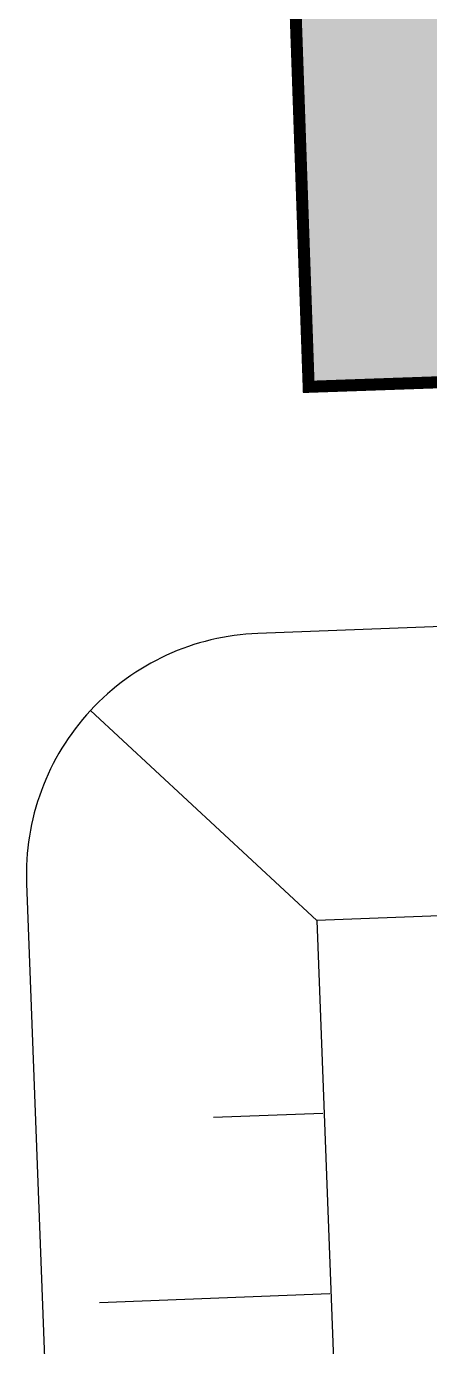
# Model space of a CAD drawing. Header units: metres. Extents: x 1956498 to 1957612, y 2277909 to 2278547.
# Drawn here: x 1957131.54 to 1957133.21, y 2278118.11 to 2278123.59 of the extents above; entities that cross this region are included whole.
import ezdxf
from ezdxf.enums import TextEntityAlignment as Align

# ---------------------------------------------------------------- set-up
doc = ezdxf.new("R2010")
doc.units = ezdxf.units.M
doc.layers.add('UBS-100-Local technique', color=10, linetype='Continuous')
doc.layers.add('UBS-100-Postes', color=8, linetype='Continuous')
doc.styles.get("Standard").update_dxf_attribs({"font": 'verdana.ttf'})

# ---------------------------------------------------------------- blocks, each defined once
blk = doc.blocks.new('LT UBS')
at = {"layer": 'UBS-100-Postes', "true_color": 0xb0c4d8, "transparency": 33554687}
blk.add_hatch(color=9, dxfattribs=at).paths.add_polyline_path([(0.0001, 5.1067), (10.615, 5.1067), (10.6149, 0), (0, 0)])
at = {"layer": 'UBS-100-Postes', "color": 7, "transparency": 33554687, "const_width": 0.05}
blk.add_lwpolyline([(0.0001, 5.1067), (10.615, 5.1067), (10.6149, 0), (0, 0)], close=True, dxfattribs=at)
at = {"transparency": 33554687}
blk.add_attdef('NUMERO', text='', height=1, dxfattribs=at).set_placement((6.8219, 2.5534), align=Align.MIDDLE_CENTER)

msp = doc.modelspace()

# ---------------------------------------------------------------- linework, layer by layer
at = {"layer": 'UBS-100-Postes', "color": 17, "transparency": 33554687}
for p, q in [((1957132.7674, 2278119.0748), (1957132.3123, 2278119.0575)), ((1957132.7958, 2278118.3253), (1957131.8388, 2278118.289))]:
    msp.add_line(p, q, dxfattribs=at)
msp.add_lwpolyline([(1957139.2075, 2278113.0142), (1957138.9307, 2278120.3098, 0.414214), (1957137.8935, 2278121.2711), (1957132.4973, 2278121.0664, 0.414214), (1957131.536, 2278120.0292), (1957131.8128, 2278112.7336, 0.414214), (1957132.85, 2278111.7722), (1957138.2461, 2278111.977, 0.414214)], format="xyb", close=True, dxfattribs=at)
msp.add_lwpolyline([(1957132.7427, 2278119.8748), (1957131.8019, 2278120.7469)], dxfattribs=at)
msp.add_lwpolyline([(1957138.0008, 2278113.1685), (1957137.7391, 2278120.0644), (1957132.7427, 2278119.8748), (1957133.0044, 2278112.979)], close=True, dxfattribs=at)

# ---------------------------------------------------------------- block references
at = {"layer": 'UBS-100-Local technique', "transparency": 33554687, "rotation": 271.9999999951143}
msp.add_blockref('LT UBS', (1957132.3379, 2278132.6983), dxfattribs=at)

doc.saveas('drawing.dxf')
